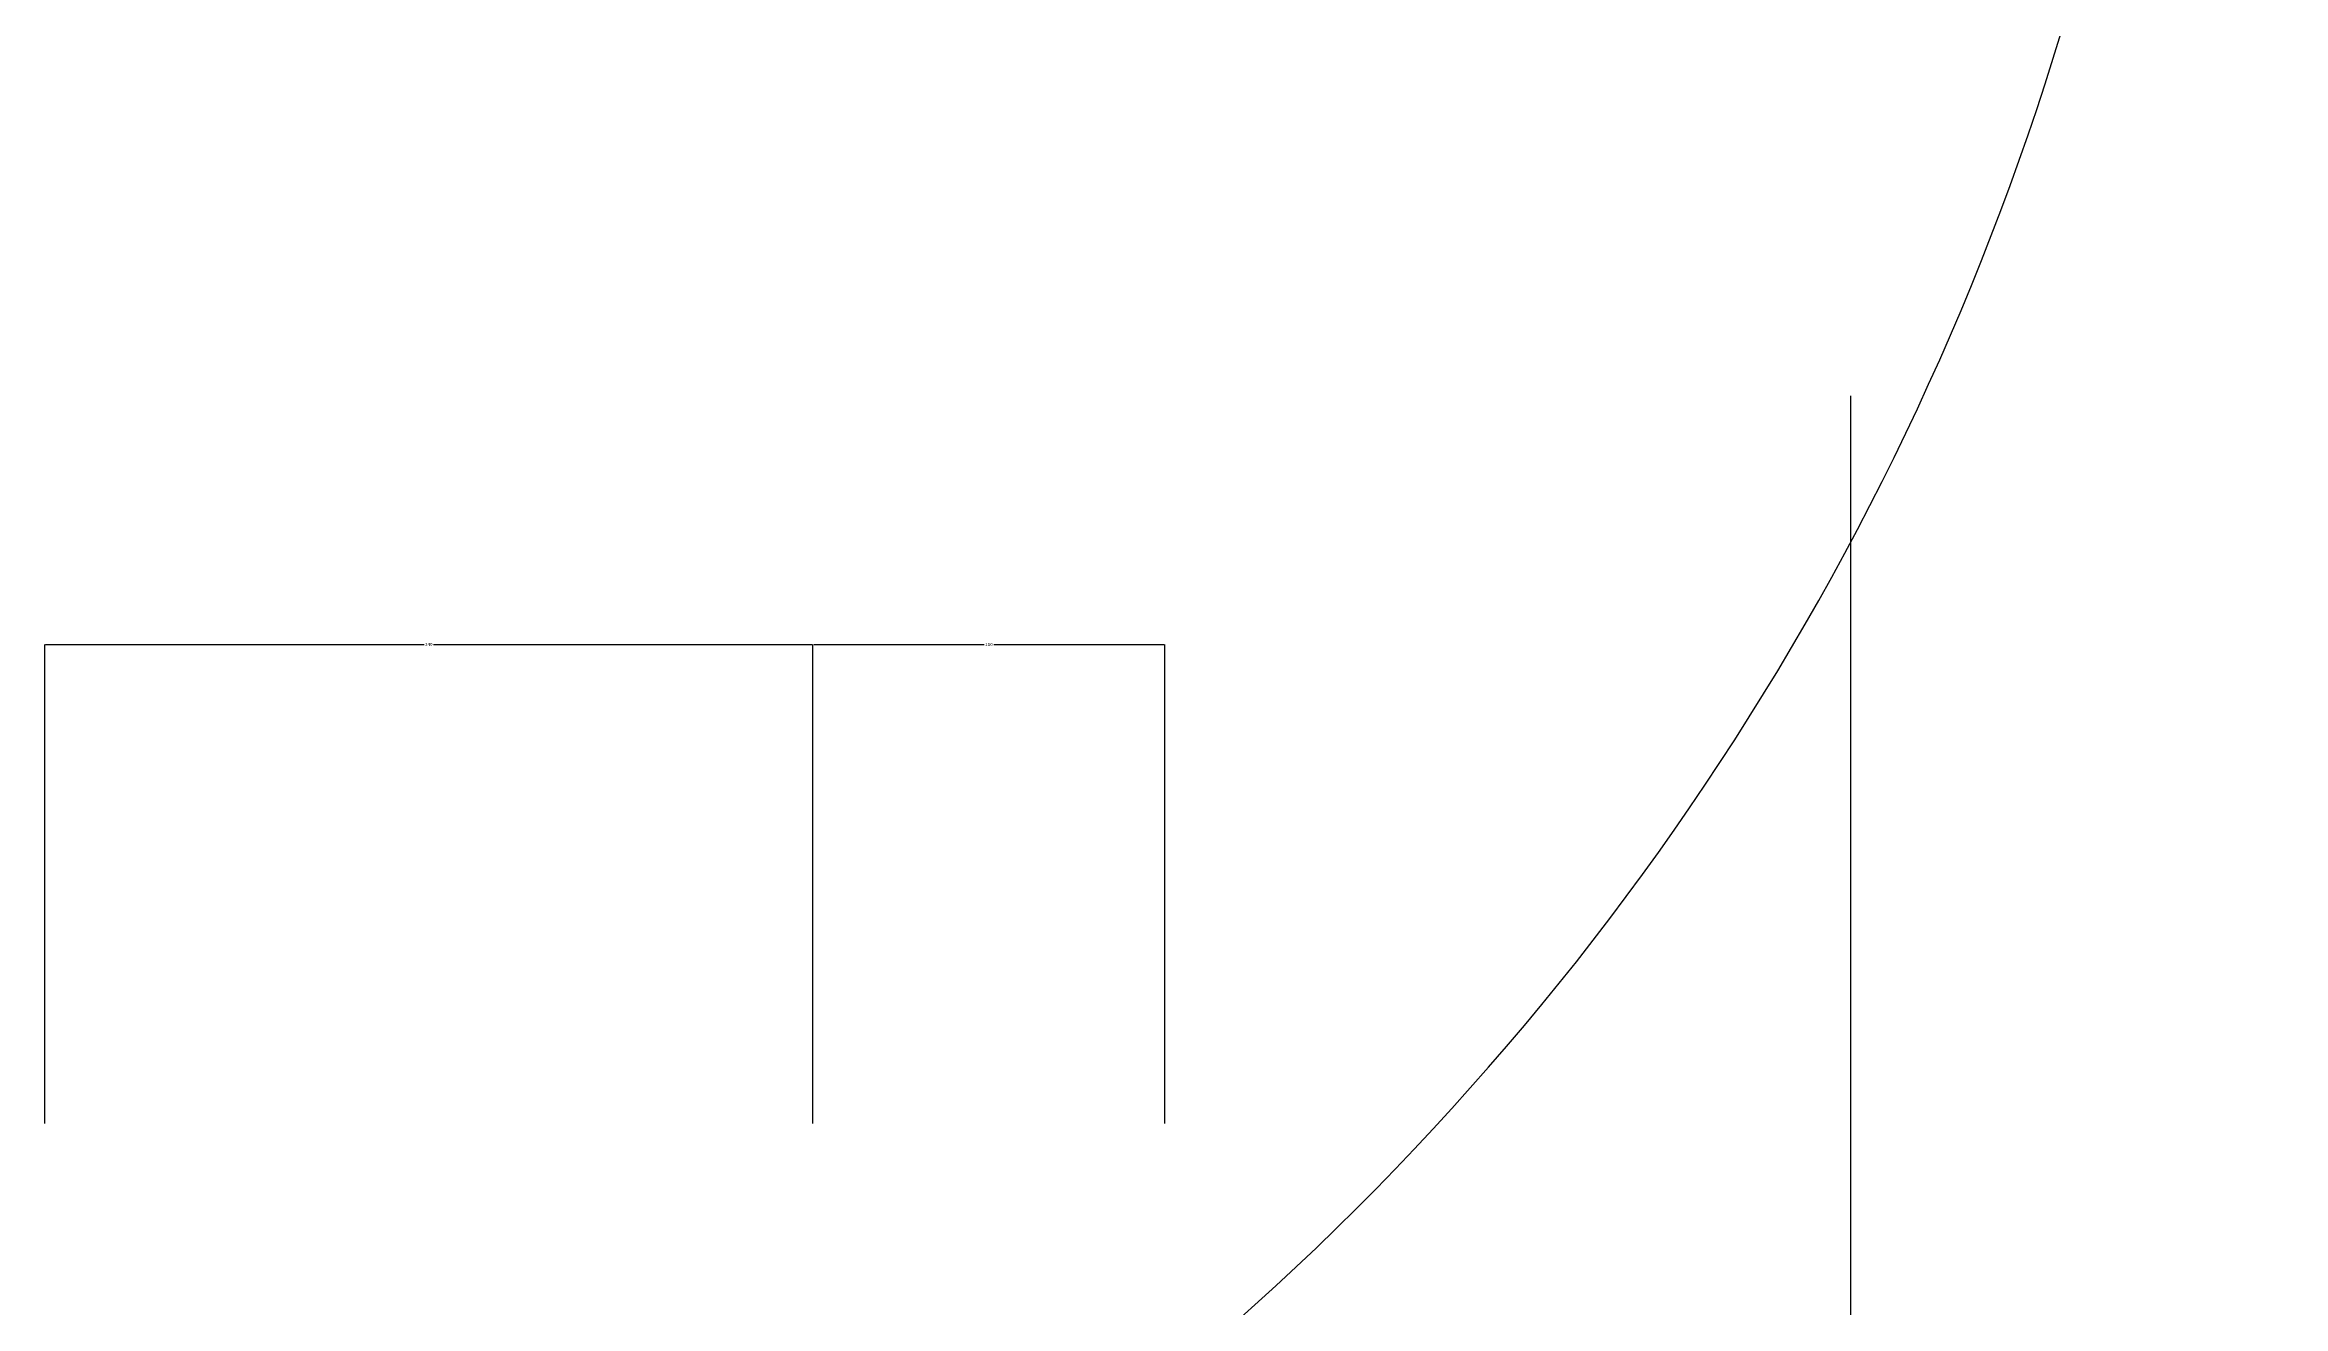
# Model space of a CAD drawing. Header units: metres. Extents: x 103 to 7206, y 244 to 9376.
# Drawn here: x 6335 to 7034, y 4314 to 4708 of the extents above; entities that cross this region are included whole.
import ezdxf

# ---------------------------------------------------------------- set-up
doc = ezdxf.new("R2010")
doc.units = ezdxf.units.M
doc.layers.add('DIM', color=3, linetype='Continuous')
doc.dimstyles.get("Standard").update_dxf_attribs({"dimtxt": 2.5, "dimasz": 2.5, "dimexe": 1.25, "dimexo": 0.625, "dimtad": 1, "dimcen": 2.5, "dimazin": 3, "dimtfac": 1, "dimtmove": 0, "dimatfit": 3})

# ---------------------------------------------------------------- blocks, each defined once
blk = doc.blocks.new('*D44')
for p, q in [((6574.8, 4371.27), (6574.8, 4520.99)), ((6575.05, 4520.99), (6628.3, 4520.99)), ((6631.3, 4520.99), (6684.55, 4520.99)), ((6684.8, 4371.27), (6684.8, 4520.99))]:
    blk.add_line(p, q)
at = {"layer": 'Defpoints'}
for p in [(6574.8, 4520.99), (6574.8, 4371.27), (6684.8, 4371.27)]:
    blk.add_point(p, dxfattribs=at)
at = {"layer": 'DIM', "insert": (6629.8, 4520.99), "char_height": 1, "attachment_point": 5}
blk.add_mtext('110', dxfattribs=at)
blk = doc.blocks.new('*D45')
for p, q in [((6334.8, 4371.27), (6334.8, 4520.99)), ((6335.05, 4520.99), (6453.3, 4520.99)), ((6456.3, 4520.99), (6574.55, 4520.99)), ((6574.8, 4371.27), (6574.8, 4520.99))]:
    blk.add_line(p, q)
at = {"layer": 'Defpoints'}
for p in [(6334.8, 4520.99), (6334.8, 4371.27), (6574.8, 4371.27)]:
    blk.add_point(p, dxfattribs=at)
at = {"layer": 'DIM', "insert": (6454.8, 4520.99), "char_height": 1, "attachment_point": 5}
blk.add_mtext('240', dxfattribs=at)

msp = doc.modelspace()

# ---------------------------------------------------------------- linework, layer by layer
at = {"layer": 'DIM'}
msp.add_lwpolyline([(6699.8, 4302.92, 0.32), (6938.67, 5295.02, -0.18), (7034.21, 6944.7, -0.28)], format="xyb", dxfattribs=at)
msp.add_lwpolyline([(6899, 4598.66), (6899, 2817.09), (6987.21, 2817.09), (6810.79, 2706.28), (6899, 2706.28), (6899, 641.48)], dxfattribs=at)

# ---------------------------------------------------------------- dimensions: what is measured, and where the dimension line sits
for base, p1, p2, picture, middle in [((6334.8, 4520.99), (6334.8, 4371.27), (6574.8, 4371.27), '*D45', (6454.8, 4520.99)), ((6574.8, 4520.99), (6574.8, 4371.27), (6684.8, 4371.27), '*D44', (6629.8, 4520.99))]:
    dim = msp.add_linear_dim(base=base, p1=p1, p2=p2, dimstyle='Standard', dxfattribs=at)
    dim.commit()
    dim.dimension.update_dxf_attribs({"geometry": picture, "text_midpoint": middle})

doc.saveas('drawing.dxf')
